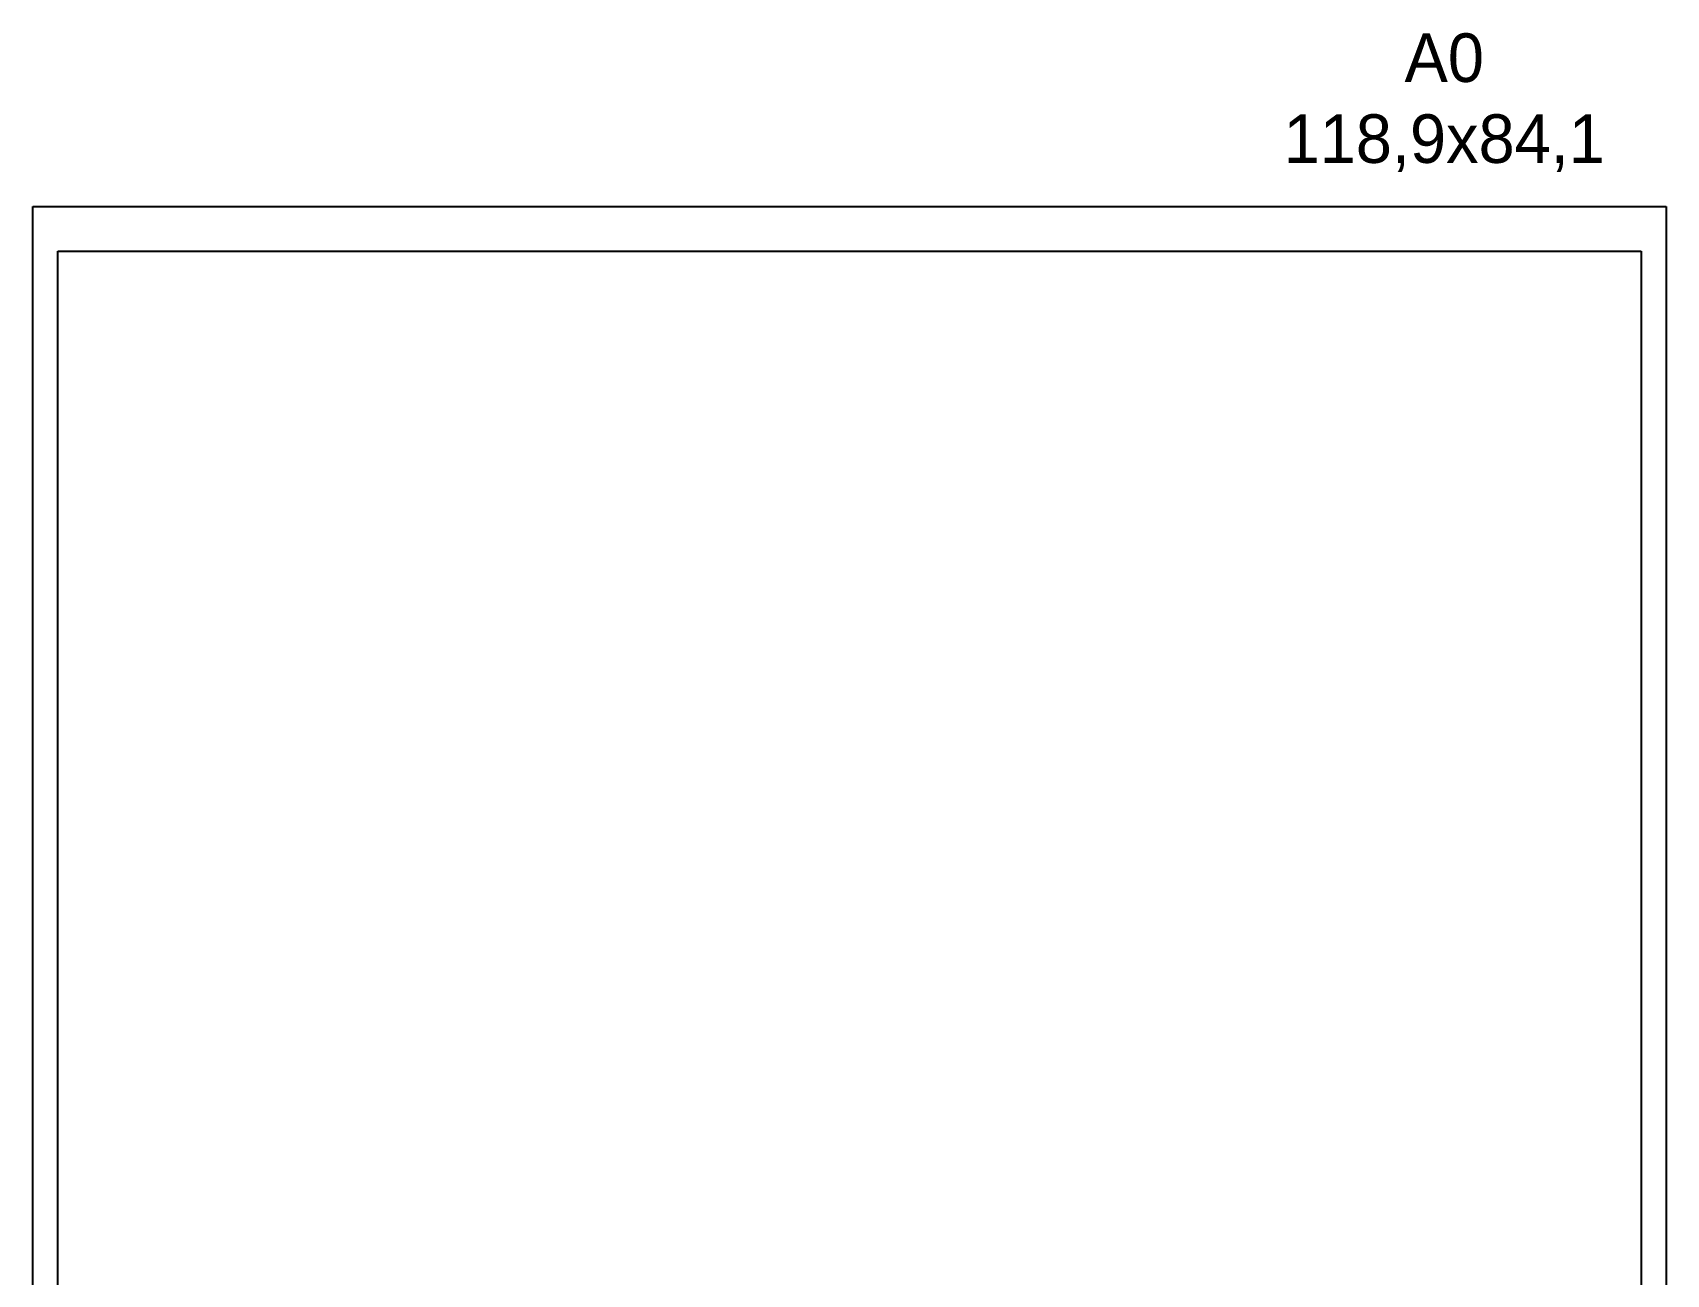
# Model space of a CAD drawing. Header units: millimetres. Extents: x -8 to 605, y -494 to 220.
# Drawn here: x -8.1 to 76, y 156.2 to 220.1 of the extents above; entities that cross this region are included whole.
import ezdxf

# ---------------------------------------------------------------- set-up
doc = ezdxf.new("R2010")
doc.units = ezdxf.units.MM
doc.header["$MEASUREMENT"] = 0

msp = doc.modelspace()

# ---------------------------------------------------------------- linework, layer by layer
at = {"color": 7}
for p, q in [((-8.0556, 92.2473), (-8.0556, 211.1473)), ((-8.0556, 211.1473), (76.0444, 211.1473)), ((76.0444, 211.1473), (76.0444, 92.2473)), ((-6.7556, 94.5473), (-6.7556, 208.8473)), ((-6.7556, 208.8473), (74.7444, 208.8473)), ((74.7444, 208.8473), (74.7444, 94.5473))]:
    msp.add_line(p, q, dxfattribs=at)

# ---------------------------------------------------------------- texts
at = {"color": 7, "insert": (55.4202, 220.0522), "char_height": 2.5, "attachment_point": 1}
msp.add_mtext_dynamic_manual_height_columns('\\pxqc;A0\\P118,9x84,1', width=18.384127, gutter_width=12.5, heights=[0], dxfattribs=at)

doc.saveas('drawing.dxf')
